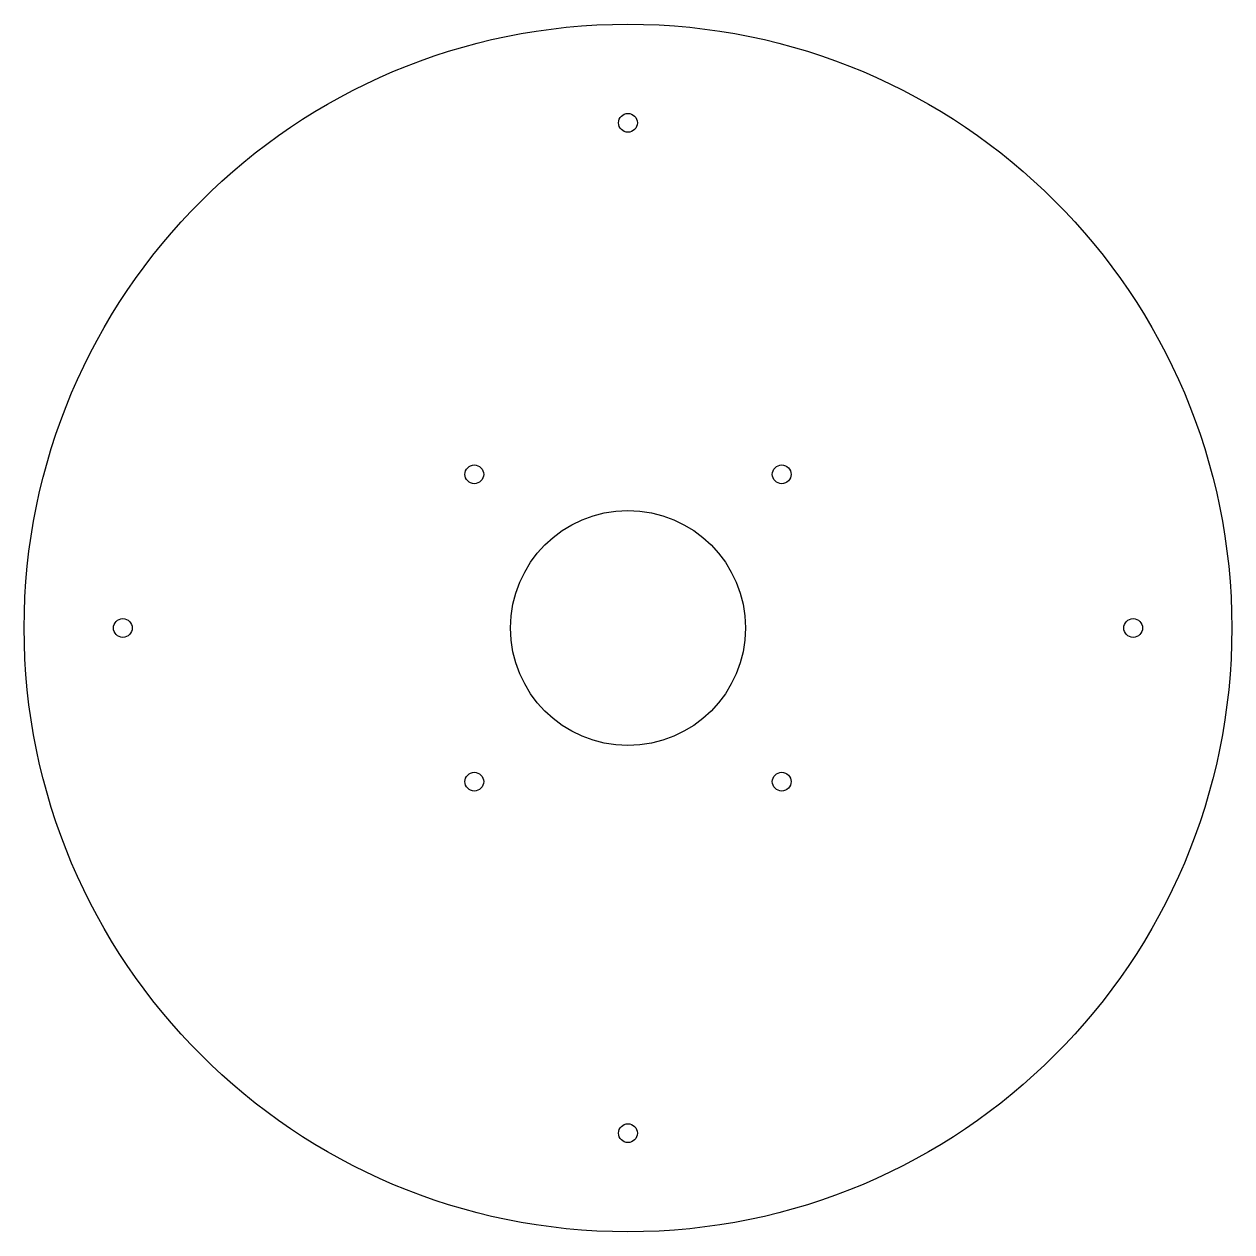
# Model space of a CAD drawing. Header units: inches. Extents: x -414 to -157, y -206 to 51.
import ezdxf

# ---------------------------------------------------------------- set-up
doc = ezdxf.new("R2010")
doc.units = ezdxf.units.IN
doc.header["$MEASUREMENT"] = 0

msp = doc.modelspace()

# ---------------------------------------------------------------- linework, layer by layer
for centre, radius in [((-285.54, -77.41), 128.5), ((-285.54, 30.09), 2), ((-318.24, -44.71), 2), ((-252.83, -44.71), 2), ((-285.54, -77.41), 25), ((-393.04, -77.41), 2), ((-178.04, -77.41), 2), ((-318.24, -110.11), 2), ((-252.83, -110.11), 2), ((-285.54, -184.91), 2)]:
    msp.add_circle(centre, radius)

doc.saveas('drawing.dxf')
